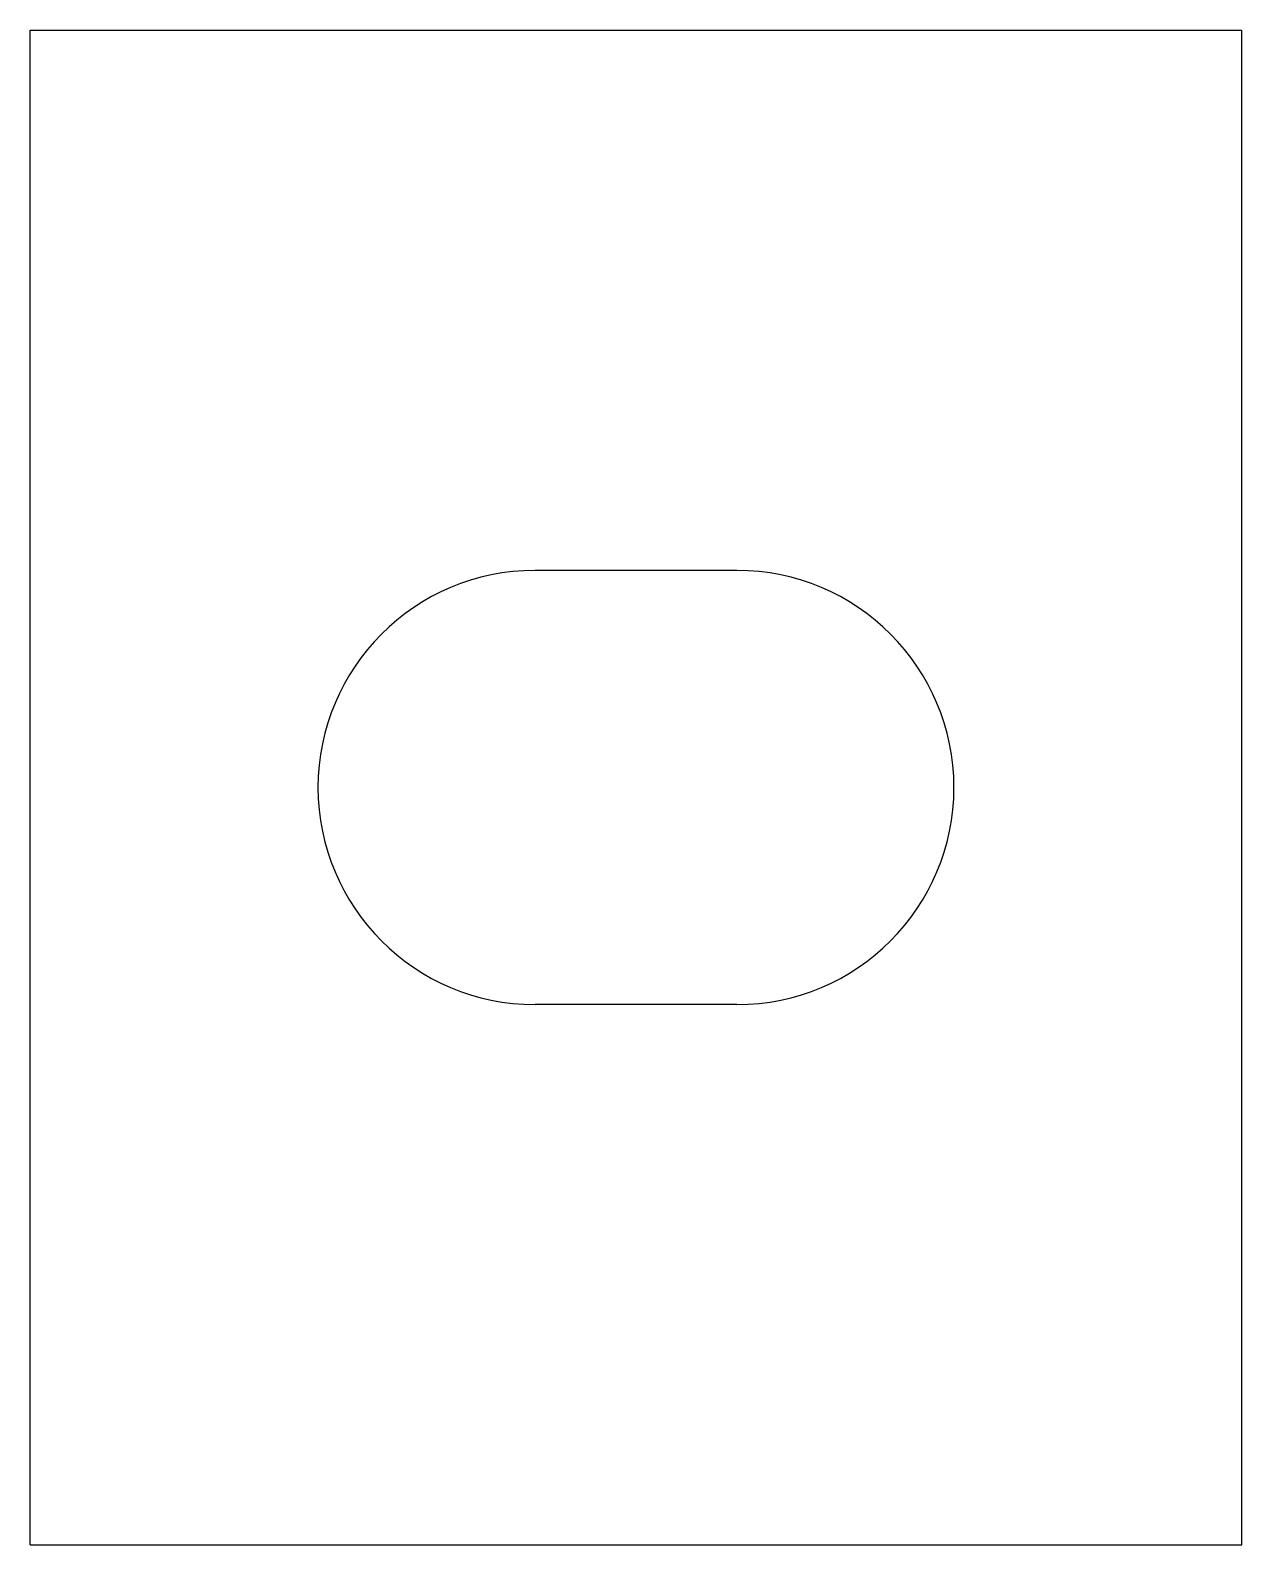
# Model space of a CAD drawing. Header units: millimetres. Extents: x 0 to 24, y 0 to 30.
import ezdxf

# ---------------------------------------------------------------- set-up
doc = ezdxf.new("R2010")
doc.units = ezdxf.units.MM

msp = doc.modelspace()

# ---------------------------------------------------------------- linework, layer by layer
for p, q in [((0, 0), (0, 30)), ((0, 30), (24, 30)), ((24, 0), (24, 30)), ((14, 19.3), (10, 19.3)), ((14, 10.7), (10, 10.7)), ((0, 0), (24, 0))]:
    msp.add_line(p, q)
for centre, start, end in [((10, 15), 90, 270), ((14, 15), 270, 450)]:
    msp.add_arc(centre, 4.3, start, end)

doc.saveas('drawing.dxf')
